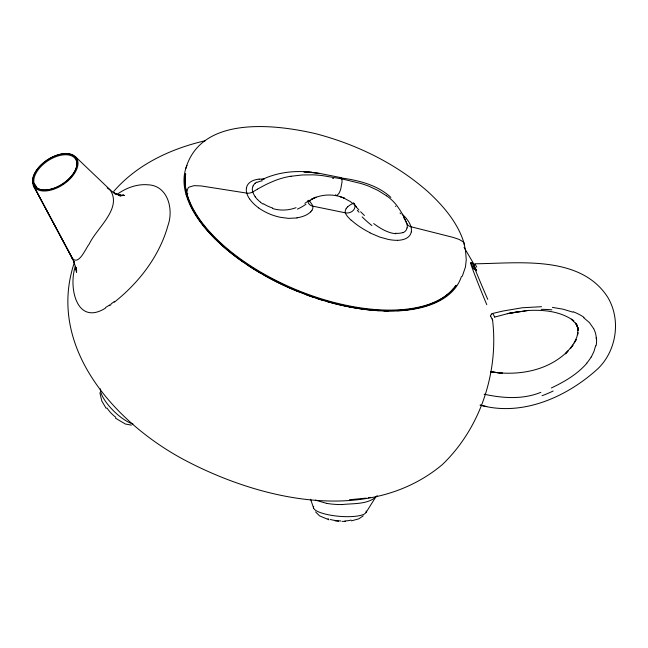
<?xml version="1.0" encoding="UTF-8"?>
<svg xmlns="http://www.w3.org/2000/svg" width="648" height="648" viewBox="0 0 648 648"><rect width="100%" height="100%" fill="white"/><g stroke="black" fill="none" stroke-linecap="round" stroke-linejoin="round"><path stroke-width="0.97" d="M76.529 269.058L76.391 271.941L76.31 268.312L76.585 272.184L75.921 267.276L76.658 271.018L73.637 260.893L74.536 263.282L71.96 257.815M76.391 268.604L76.213 270.224L76.48 268.304M75.379 266.223C68.283 286.959 76.432 326.211 105.397 308.189M595.617 345.781L593.949 351.491L591.276 357.016M411.278 231.968L410.702 233.806A32.765 16.111 23.5 0 1 406.563 238.181A30.075 14.766 23.3 0 1 397.597 240.335M246.467 187.863L247.058 185.984A32.951 16.556 21.8 0 1 250.574 181.894A30.075 15.196 22.2 0 1 259.103 179.14M407.057 227.894L406.183 230.105A26.382 12.725 26.6 0 1 404.587 231.773L403.04 232.778M375.881 496.814L366.096 512.398M185.806 168.472C201.212 115.466 275.262 124.133 316.41 133.877C357.153 144.658 396.155 163.677 427.883 191.654C443.451 206.007 457.925 222.799 464.138 243.421A4.787 3.872 -15.7 0 1 464.268 244.887M74.536 261.986C45.749 346.656 115.223 423.395 185.093 460.291C261.403 500.426 369.514 525.317 442.211 464.721C480.46 428.174 498.806 372.171 492.561 319.966C492.051 318.808 491.435 317.698 490.795 316.605M253.068 185.903L252.534 187.491A29.678 15.147 19.7 0 0 252.688 191.938A7.217 5.832 -15.7 0 1 246.775 193.112L201.099 185.927L194.1 185.644L189.167 187.086A4.787 3.872 -15.7 0 0 187.928 188.268L186.859 192.116L187.005 193.914L187.799 193.76M462.291 276.267L465.442 267.008L466.268 259.767L465.499 250.387L463.952 242.976L463.02 241.753L459.132 239.412L452.968 237.346L410.954 226.751A7.217 5.832 -15.7 0 1 406.798 223.511L404.992 219.421A127.769 103.226 -15.7 0 0 400.245 210.487L397.273 206.161A62.88 50.803 -15.7 0 0 386.629 195.793M311.963 210.381L311.178 211.434A39.69 19.724 22.5 0 1 310.724 211.928M346.137 208.591L346.923 207.538A39.69 19.724 22.7 0 1 347.587 206.834M377.177 495.671C368.526 504.881 353.484 503.204 341.869 504.598M586.885 363.204C577.327 374.277 564.416 381.802 551.327 387.974M113.716 191.427C137.084 164.349 171.072 148.586 205.432 140.697M255.093 183.263L256.77 182.088M114.275 302.243C139.053 282.593 159.465 256.13 168.01 225.383C173.737 209.466 168.018 185.514 147.947 184.793C136.752 183.813 125.663 188.09 116.729 194.635M491.848 313.916L492.569 313.486M308.286 201.018L304.868 203.31M363.309 515.816L358.854 518.797L351.451 520.87M110.921 304.73L109.601 305.629M252.761 191.954L257.426 189.184M76.764 160.412L76.529 161.32M307.5 201.447L316.038 197.219L311.737 199.066C321.845 194.068 334.06 193.606 344.404 198.199L339.795 196.555L340.516 196.757M339.908 177.787C357.769 180.144 377.177 184.623 390.89 197.429M261.581 179.828C277.069 172.295 294.605 170.246 311.583 172.303L303.782 171.801L318.873 173.259L341.075 177.665L341.901 179.334L342.047 181.926L340.735 189.07A11.138 3.523 -78.4 0 1 338.953 193.347L336.895 195.664L335.462 194.797M540.869 392.332C522.815 399.678 502.791 398.293 484.153 394.203M296.071 207.668C288.595 210.495 280.203 210.851 272.541 208.518M186.049 194.287L187.005 194.756M120.05 196.004L123.655 195.032L120.018 195.664M494.708 317.066L508.721 313.373L528.485 310.4L507.311 313.673L518.862 311.461M368.372 497.753L370.413 497.364M119.807 195.728L124.481 195.429L118.244 195.064L120.893 195.38L114.68 193.663L120.893 195.38M291.033 176.256L302.422 174.96L313.081 174.839A109.739 88.663 -15.7 0 1 322.542 175.632L341.796 178.872L360.507 183.4A109.739 88.663 -15.7 0 1 369.093 186.3L377.978 190.439L386.589 195.834M366.233 498.118L349.466 499.746M297.149 217.963L288.425 218.368L280.552 217.331A30.432 15.034 21.9 0 1 270.2 214.229A30.075 15.009 21.8 0 1 258.625 207.895M475.34 263.776C518.044 263.38 579.701 254.68 607.379 296.679C621.311 319.229 616.783 350.56 597.788 368.809C566.83 396.997 522.401 416.907 480.257 405.138M526.937 310.57C543.048 309.55 560.488 311.072 573.909 320.922L571.317 319.164L575.87 323.676L577.481 326.122L575.489 323.02L578.008 328.082L577.984 330.48L577.749 327.645L578.073 329.532L576.493 324.203L578.008 328.082L577.611 334.822L577.878 332.529L576.858 337.049L574.241 342.962L576.242 339.576L570.345 348.616L573.026 345.052L565.364 353.873L567.98 350.973C547.876 371.191 517.728 376.099 490.504 371.774M342.104 521.389L345.514 521.381M541.542 306.698L522.296 307.76L503.075 311.016L492.788 313.421L494.699 317.066L494.473 316.524M335.194 520.895L338.588 521.219M395.75 233.766C387.528 232.859 380.182 228.461 373.694 223.568M552.404 307.387L562.974 309.177L572.905 312.158M131.406 425.12L125.364 424.019L115.474 418.154M311.38 172.271L318.881 173.405M332.683 178.378L333.55 178.532M326.867 503.439L315.374 500.126M480.087 405.097L486.753 406.563M329.022 519.826L319.545 515.865L315.552 511.88M107.171 187.896L114.834 193.469L113.141 192.254L118.965 195.259M343.481 197.859L350.422 201.601L353.524 204.063M369.838 232.859L379.809 237.087L387.95 239.339A30.432 14.855 23 0 0 397.572 240.311M262.934 204.071L260.423 202.257M583.605 317.633L589.445 322.623L593.665 328.625M364.411 215.509L360.604 211.742M75.5 156.767L109.852 189.54C122.934 208.081 96.844 227.78 89.238 244.013C85.657 248.289 78.918 265.996 72.179 258.277L33.323 185.466L32.522 182.614L32.602 179.366A26.09 14.855 -33.8 0 1 34.336 174.037L35.316 172.198A25.612 14.588 -33.8 0 1 67.57 153.625A25.612 14.588 -33.8 0 1 73.516 174.839A25.612 14.588 -33.8 0 1 40.484 190.633L38.864 190.172A26.082 14.855 -33.8 0 1 34.968 187.799L34.044 186.705L73.127 259.71L33.323 185.466M308.61 200.289L309.347 201.05M358.903 209.952L356.052 206.793M257.531 199.649L255.134 196.773M406.45 218.635L408.2 220.992A36.013 17.707 23.6 0 1 411.278 231.903M249.545 198.831L251.311 201.155A32.765 16.427 21.6 0 0 258.641 207.886M403.753 217.615L404.457 218.619M106.151 408.345L101.793 400.991L99.865 392.769M464.065 247.35L474.053 264.4M36.377 187.693C37.033 186.543 32.311 180.622 33.639 184.639M492.658 320.217L492.164 318.832M490.593 316.151L490.69 316.418A2.932 2.584 -22 0 1 491.816 313.875M310.595 499.244L313.681 508.324M596.16 337.867L596.217 338.977M453.543 288.465A146.764 72.941 22.6 0 1 405.543 310.052M402.789 310.335A146.764 72.941 22.6 0 1 397.135 310.732M388.322 310.943A146.764 72.941 22.6 0 1 383.778 310.87M379.161 310.676A146.764 72.941 22.6 0 1 326.454 301.377M323.06 300.38A146.764 72.941 22.6 0 1 316.273 298.234M312.887 297.1A146.764 72.941 22.6 0 1 306.131 294.686M298.574 291.762A146.764 72.941 22.6 0 1 263.939 275.1M260.885 273.351A146.764 72.941 22.6 0 1 246.248 264.149M243.454 262.229A146.764 72.941 22.6 0 1 219.518 243M215.509 239.136A146.764 72.941 22.6 0 1 185.717 173.972M132.929 423.946A26.511 9.064 44.4 0 1 111.448 408.694A26.511 9.064 44.4 0 1 100.335 388.873M115.854 417.336A13.397 4.342 46.4 0 1 106.928 407.948M366.144 511.013A26.511 6.828 4.9 0 1 338.961 516.286A26.511 6.828 4.9 0 1 313.737 506.347M351.038 520.069A13.397 3.102 3.4 0 1 344.858 520.952M340.872 520.96A13.397 3.102 3.4 0 1 330.407 519.51M328.35 518.805A13.397 3.102 3.4 0 1 328.018 518.659M341.869 504.557A35.211 13.171 -1.5 0 1 326.908 503.407M114.34 301.458A75.2 32.586 -61.2 0 1 111.027 303.977M109.723 304.876A74.577 32.117 -60.9 0 1 105.551 307.5M71.418 256.073A23.069 5.864 -84.5 0 1 71.248 255.434M71.952 257.88A23.061 5.921 -84.3 0 1 71.369 256.227M461.457 276.372A148.1 73.605 22.6 0 1 353.646 307.727A147.096 73.103 22.6 0 1 334.141 303.466A148.1 73.605 22.6 0 1 186.989 165.329M455.528 285.914A146.958 73.038 22.6 0 1 353.314 307.314A145.962 72.544 22.6 0 1 333.955 303.094A146.958 73.038 22.6 0 1 185.482 174.579M553.165 391.028A89.278 58.547 -21.1 0 1 542.052 395.717M591.162 356.975A52.002 42.647 -8.2 0 1 586.748 363.123M596.541 338.912A43.683 33.437 -24 0 1 596.12 345.765M593.681 328.617A41.594 30.715 -32.3 0 1 596.29 337.827M573.261 311.777A54.586 35.98 -6 0 1 584.026 317.366M541.234 309.355A113.57 99.654 -28.2 0 1 551.869 309.833M487.758 299.368A30.019 0.664 66.7 0 1 474.749 268.385A30.019 0.664 66.7 0 1 476.653 270.807M474.441 265.348A30.019 2.001 69.1 0 1 476.75 267.098M476.086 269.406A2.892 2.333 -15.7 0 1 473.51 268.321M486.786 304.69A32.335 0.899 67.9 0 1 472.595 269.05A32.335 0.899 67.9 0 1 473.737 268.912M471.574 263.234A32.335 1.855 69.8 0 1 475.6 269.6M309.266 201.058A18.946 9.42 22.6 0 1 312.765 206.145A18.946 9.42 22.5 0 1 311.866 210.333M307.946 200.718A7.217 5.832 -15.7 0 0 312.66 206.129L345.441 212.844A7.217 5.832 -15.7 0 0 353.565 210.065A7.217 5.832 -15.7 0 0 353.589 203.027M456.192 285.241A147.282 73.192 22.6 0 1 296.752 289.948A147.282 73.192 22.6 0 1 185.522 173.753M346.235 208.632A18.946 9.412 22.6 0 0 345.327 212.819A18.946 9.404 22.7 0 0 348.843 217.906L350.26 219.437A39.69 19.675 22.7 0 0 351.054 220.19M395.547 206.177A61.438 49.637 -15.7 0 1 395.807 206.518M400.067 212.998A126.749 102.4 -15.7 0 1 400.496 213.759M404.32 218.611A29.678 14.272 25.4 0 1 406.701 223.487M406.887 223.536A29.678 14.386 24.8 0 1 407.082 227.91M347.692 206.898A49.199 24.446 22.8 0 1 353.516 203.221M402.116 214.14A32.951 16.281 23.5 0 1 406.474 218.635M402.732 232.519A22.793 11.162 29 0 1 395.434 233.256M371.92 225.577A67.991 43.1 35.9 0 1 362.167 216.894M359.057 212.228A66.42 28.917 39 0 1 357.283 210.349M356.432 206.753A10.149 3.564 40.6 0 1 353.792 203.221M369.968 232.689A49.345 24.179 22.9 0 1 351.265 220.15M249.529 198.831A36.013 18.095 21.5 0 1 246.467 187.928M255.255 196.773A29.678 15.082 20.3 0 1 252.841 191.97M257.442 189.2A127.769 103.226 -15.7 0 1 268.28 183.449L274.096 180.922A62.88 50.803 -15.7 0 1 291.025 176.207M259.135 179.172A30.432 15.463 22.3 0 1 264.271 179.107M257.248 182.339A22.793 10.619 13.2 0 1 262.335 180.8M253.093 185.911A26.552 13.478 17.8 0 1 255.191 183.311M260.545 202.217A26.382 13.778 18.8 0 1 257.661 199.625M272.695 208.032A22.793 12.49 17.5 0 1 263.461 203.764M305.986 204.209A67.991 47.458 21.7 0 1 297.408 209.11M310.708 200.321A66.42 39.658 6.6 0 1 309.25 201.504M310.627 211.872A49.345 24.397 22 0 1 296.97 217.785M502.484 373.224L490.52 371.806L502.484 373.224M51.589 189.135A24.195 13.786 -33.7 0 0 75.573 159.165A24.195 13.786 -33.7 0 0 38.831 168.942A24.195 13.786 -33.7 0 0 51.589 189.135M51.111 189.086A24.908 14.191 -33.8 0 0 75.776 158.193A24.908 14.191 -33.8 0 0 37.981 168.302A24.908 14.191 -33.8 0 0 51.111 189.086"/></g></svg>
